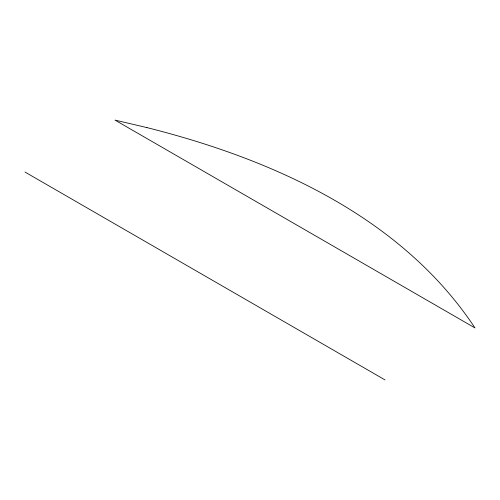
<?xml version="1.0" encoding="UTF-8"?>
<svg xmlns="http://www.w3.org/2000/svg" width="500" height="500" viewBox="0 0 500 500"><rect width="100%" height="100%" fill="white"/><g stroke="black" fill="none" stroke-linecap="round" stroke-linejoin="round"><path stroke-width="0.75" d="M25 172.056L385 379.9M146.981 127.613L115 120.1L475 327.944C401.356 216.663 272.262 159.094 146.981 127.613"/></g></svg>
